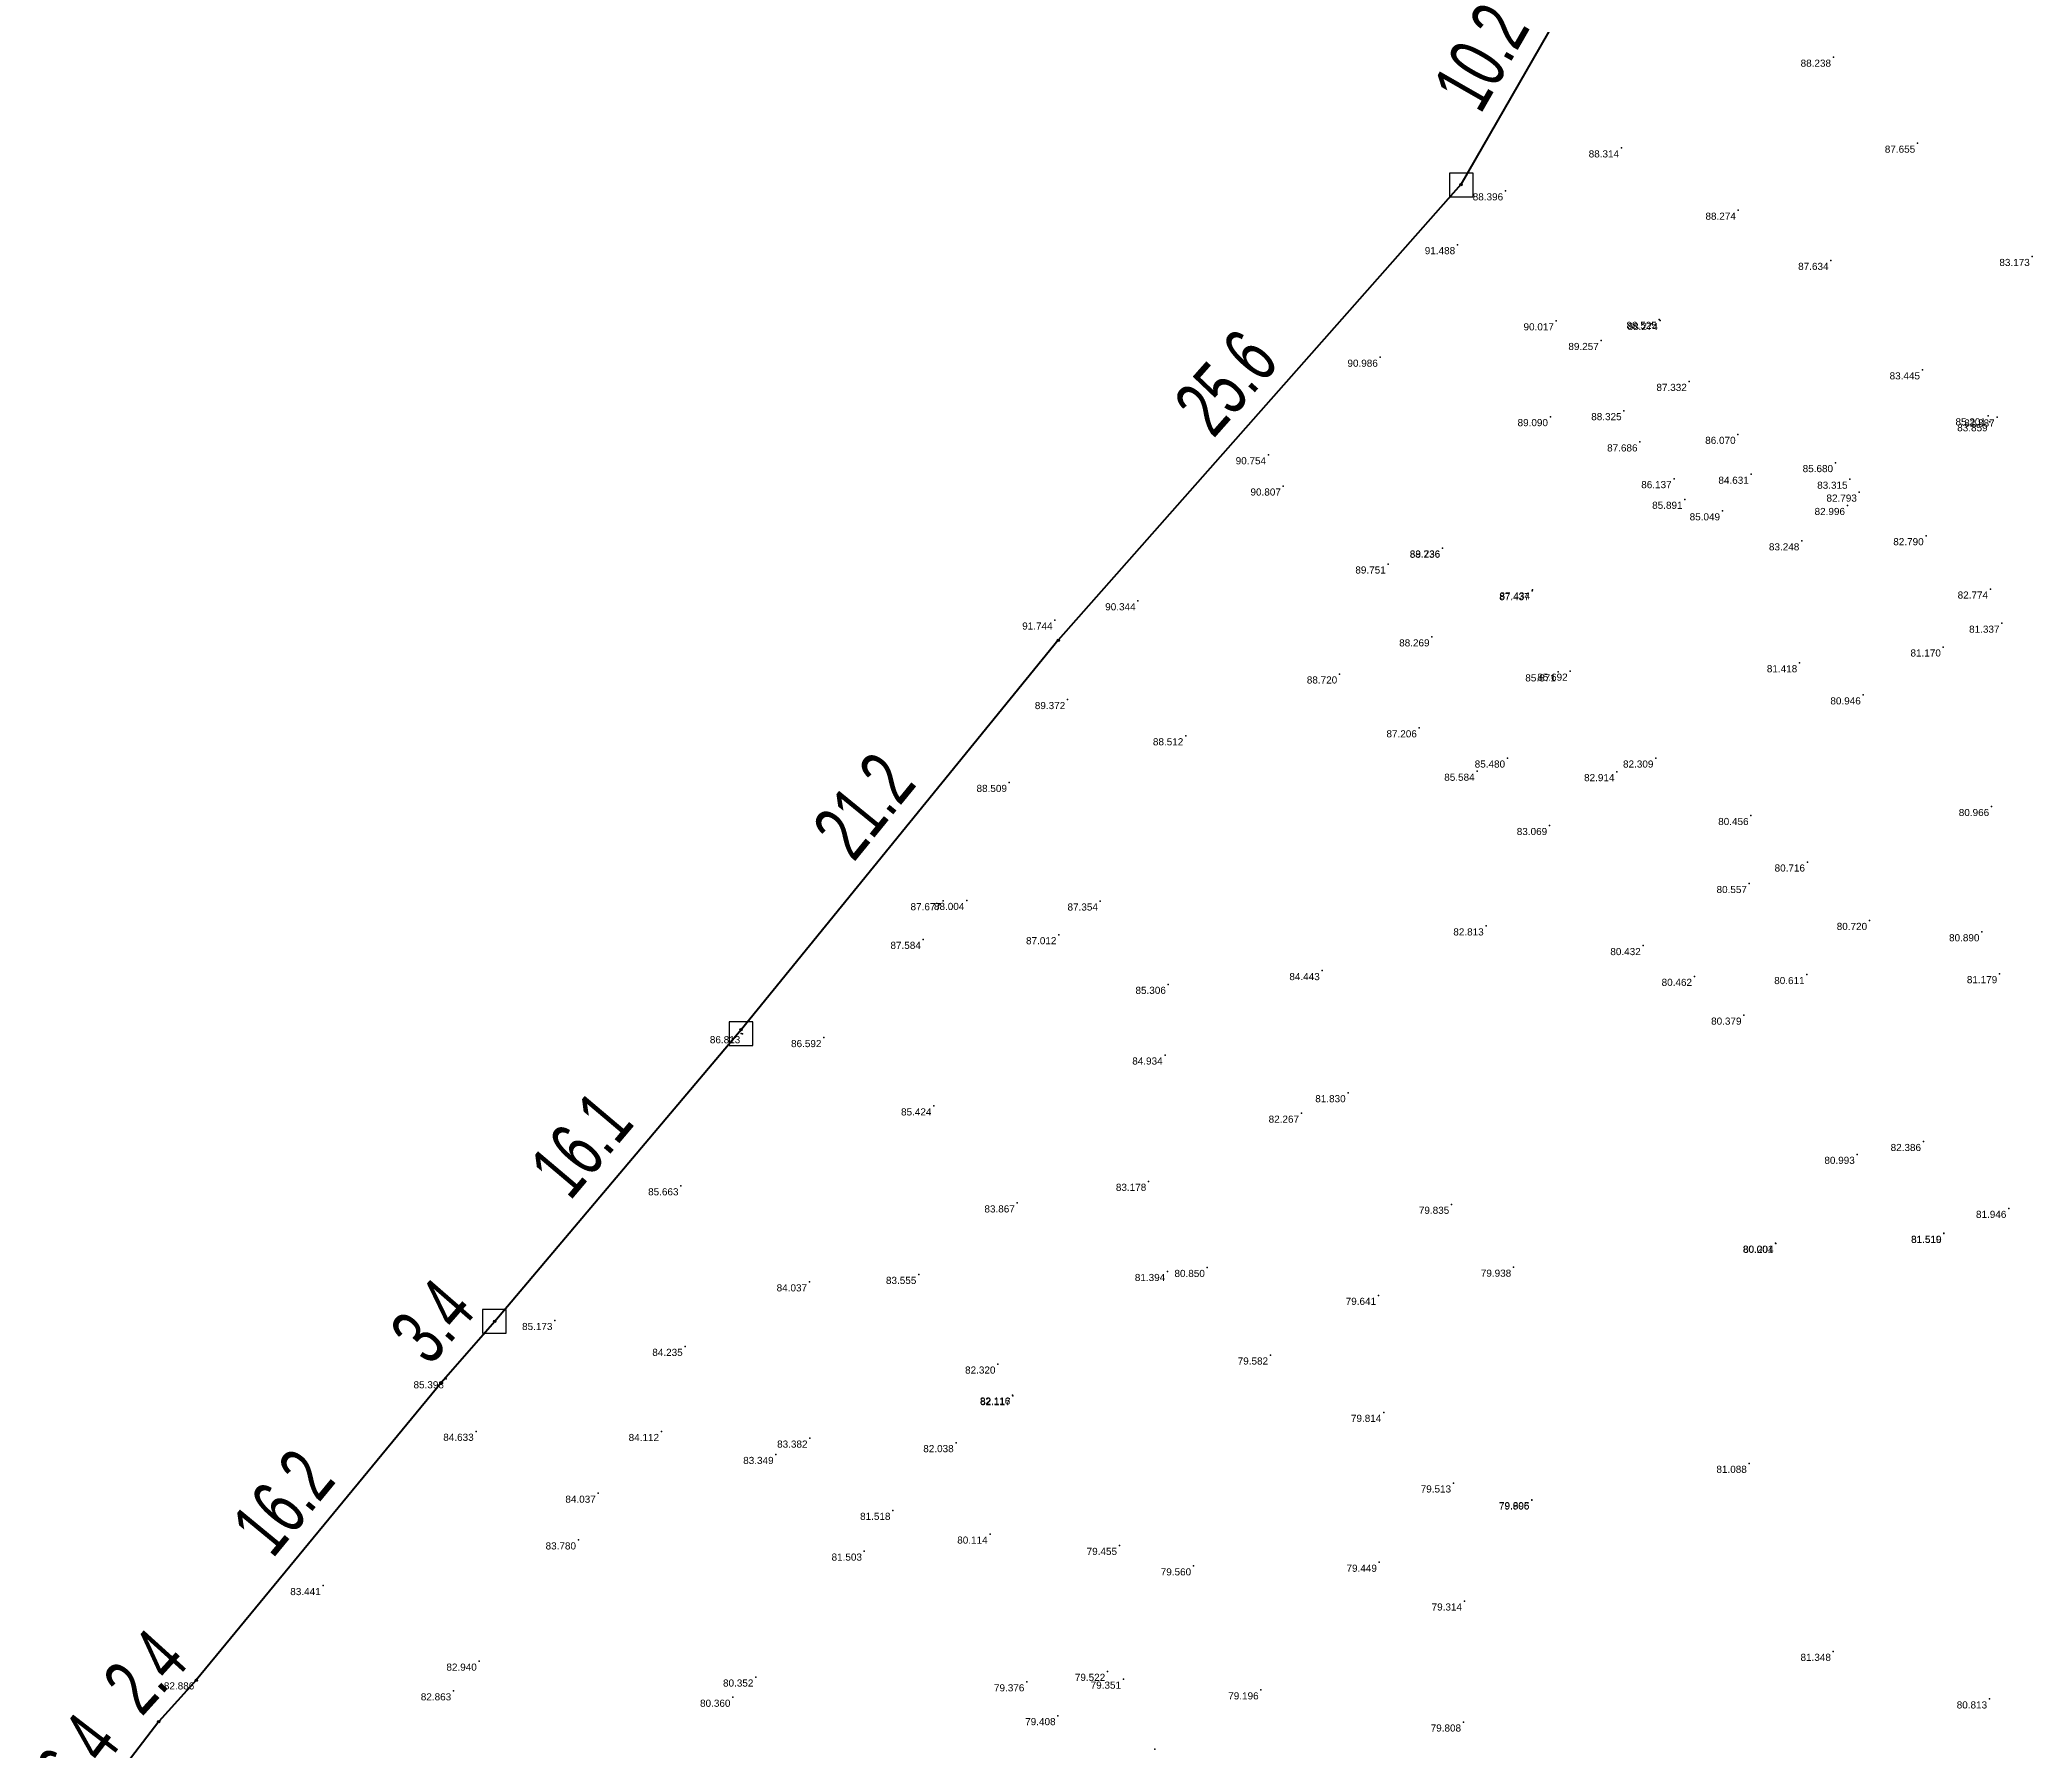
# Model space of a CAD drawing. Header units: millimetres. Extents: x 706139 to 707011, y 753722 to 954403.
# Drawn here: x 706296.9 to 706380.9, y 954185.6 to 954257.7 of the extents above; entities that cross this region are included whole.
import ezdxf
from ezdxf.enums import TextEntityAlignment as Align

# ---------------------------------------------------------------- set-up
doc = ezdxf.new("R2010")
doc.units = ezdxf.units.MM
doc.linetypes.add('SOLID_LINE', pattern=[0])
doc.layers.add('BD', color=1, linetype='Continuous', lineweight=40)
doc.layers.add('BD SYMBOL', color=7, linetype='Continuous', lineweight=30)
for name, color, linetype in [('dim', 7, 'Continuous'), ('Height', 7, 'Continuous'), ('SY SYMBOL', 7, 'Continuous')]:
    doc.layers.add(name, color=color, linetype=linetype)
doc.styles.add('DIM', font='ARIALN.TTF', dxfattribs={"width": 0.8, "height": 2.4})
doc.styles.get("Standard").update_dxf_attribs({"font": 'arial.ttf'})
doc.dimstyles.get("Standard").update_dxf_attribs({"dimtxt": 0.18, "dimasz": 0.18, "dimexe": 0.18, "dimexo": 0.0625, "dimgap": 0.09, "dimtad": 0, "dimtih": 1, "dimtoh": 1, "dimdec": 4, "dimzin": 0, "dimdsep": 46, "dimtxsty": 'Standard', "dimcen": 0.09, "dimadec": 0, "dimazin": 0, "dimtfac": 1, "dimtdec": 4, "dimtofl": 0, "dimtmove": 0, "dimatfit": 3, "dimfxl": 1, "dimtolj": 1, "dimtzin": 0, "dimarcsym": 0})

# ---------------------------------------------------------------- blocks, each defined once
blk = doc.blocks.new('BD')
at = {"linetype": 'ByBlock'}
for p, q in [((-0.037, -0.034), (0.037, 0.034)), ((-0.035, 0.035), (0.035, -0.035))]:
    blk.add_line(p, q, dxfattribs=at)
blk.add_circle((0, 0), 0.05)
blk.add_point((0, 0))
blk = doc.blocks.new('SYSTONE')
at = {"color": 6}
blk.add_polyline3d([(-0.256, -0.003, 0), (-0.256, -0.253, 0), (0.244, -0.253, 0), (0.244, 0.247, 0), (-0.256, 0.247, 0), (-0.256, -0.003, 0)], close=True, dxfattribs=at)
blk.add_point((0, 0), dxfattribs=at)
blk = doc.blocks.new('*D240')
at = {"layer": 'Defpoints', "color": 0, "transparency": 16777216}
for p in [(707549.277, 954156.656), (707550.727, 954155.542), (707546.809, 954150.443)]:
    blk.add_point(p, dxfattribs=at)
at = {"layer": 'dim', "color": 0, "transparency": 16777216, "insert": (707547.318, 954154.106), "char_height": 2.4, "attachment_point": 5, "rotation": 52.46183, "style": 'DIM'}
blk.add_mtext('\\A1;6.4', dxfattribs=at)
blk = doc.blocks.new('*D241')
at = {"layer": 'Defpoints', "color": 0, "transparency": 16777216}
for p in [(707550.938, 954158.529), (707552.308, 954157.288), (707550.727, 954155.542)]:
    blk.add_point(p, dxfattribs=at)
at = {"layer": 'dim', "color": 0, "transparency": 16777216, "insert": (707550.147, 954157.656), "char_height": 2.4, "attachment_point": 5, "rotation": 47.83921, "style": 'DIM'}
blk.add_mtext('\\A1;2.4', dxfattribs=at)
blk = doc.blocks.new('*D242')
at = {"layer": 'Defpoints', "color": 0, "transparency": 16777216}
for p in [(707561.138, 954171.051), (707562.632, 954169.82), (707552.308, 954157.288)]:
    blk.add_point(p, dxfattribs=at)
at = {"layer": 'dim', "color": 0, "transparency": 16777216, "insert": (707555.976, 954164.785), "char_height": 2.4, "attachment_point": 5, "rotation": 50.51793, "style": 'DIM'}
blk.add_mtext('\\A1;16.2', dxfattribs=at)
blk = doc.blocks.new('*D243')
at = {"layer": 'Defpoints', "color": 0, "transparency": 16777216}
for p in [(707563.395, 954173.722), (707564.893, 954172.418), (707562.632, 954169.82)]:
    blk.add_point(p, dxfattribs=at)
at = {"layer": 'dim', "color": 0, "transparency": 16777216, "insert": (707562.264, 954172.423), "char_height": 2.4, "attachment_point": 5, "rotation": 48.96744, "style": 'DIM'}
blk.add_mtext('\\A1;3.4', dxfattribs=at)
blk = doc.blocks.new('*D244')
at = {"layer": 'Defpoints', "color": 0, "transparency": 16777216}
for p in [(707573.739, 954186.016), (707575.279, 954184.715), (707564.893, 954172.418)]:
    blk.add_point(p, dxfattribs=at)
at = {"layer": 'dim', "color": 0, "transparency": 16777216, "insert": (707568.546, 954179.867), "char_height": 2.4, "attachment_point": 5, "rotation": 49.81569, "style": 'DIM'}
blk.add_mtext('\\A1;16.1', dxfattribs=at)
blk = doc.blocks.new('*D245')
at = {"layer": 'Defpoints', "color": 0, "transparency": 16777216}
for p in [(707587.14, 954202.374), (707588.657, 954201.139), (707575.279, 954184.715)]:
    blk.add_point(p, dxfattribs=at)
at = {"layer": 'dim', "color": 0, "transparency": 16777216, "insert": (707580.451, 954194.162), "char_height": 2.4, "attachment_point": 5, "rotation": 50.83582, "style": 'DIM'}
blk.add_mtext('\\A1;21.2', dxfattribs=at)
blk = doc.blocks.new('*D246')
at = {"layer": 'Defpoints', "color": 0, "transparency": 16777216}
for p in [(707604.215, 954221.604), (707605.635, 954220.349), (707588.657, 954201.139)]:
    blk.add_point(p, dxfattribs=at)
at = {"layer": 'dim', "color": 0, "transparency": 16777216, "insert": (707595.726, 954211.999), "char_height": 2.4, "attachment_point": 5, "rotation": 48.52941, "style": 'DIM'}
blk.add_mtext('\\A1;25.6', dxfattribs=at)
blk = doc.blocks.new('*D247')
at = {"layer": 'Defpoints', "color": 0, "transparency": 16777216}
for p in [(707609.024, 954230.139), (707610.697, 954229.18), (707605.635, 954220.349)]:
    blk.add_point(p, dxfattribs=at)
at = {"layer": 'dim', "color": 0, "transparency": 16777216, "insert": (707606.493, 954225.724), "char_height": 2.4, "attachment_point": 5, "rotation": 60.17832, "style": 'DIM'}
blk.add_mtext('\\A1;10.2', dxfattribs=at)
blk = doc.blocks.new('FGHFGH')
at = {"layer": 'BD'}
for p, q in [((707610.69674, 954229.1802), (707605.63474, 954220.3492)), ((707605.63474, 954220.3492), (707588.65674, 954201.1392)), ((707588.65674, 954201.1392), (707575.27874, 954184.7152)), ((707575.27874, 954184.7152), (707564.89274, 954172.4182)), ((707564.89274, 954172.4182), (707562.63174, 954169.8202)), ((707562.63174, 954169.8202), (707552.30774, 954157.2882)), ((707552.30774, 954157.2882), (707550.72674, 954155.5422)), ((707550.72674, 954155.5422), (707546.80874, 954150.4432))]:
    blk.add_line(p, q, dxfattribs=at)
at = {"layer": 'BD SYMBOL'}
for p in [(707605.63474, 954220.3492), (707588.65674, 954201.1392), (707575.27874, 954184.7152), (707564.89274, 954172.4182), (707562.63174, 954169.8202), (707552.30774, 954157.2882), (707550.72674, 954155.5422)]:
    blk.add_blockref('BD', p, dxfattribs=at)
at = {"layer": 'SY SYMBOL', "xscale": 2, "yscale": 2, "zscale": 2}
for p in [(707605.65774, 954220.3412), (707575.28674, 954184.5612), (707564.89574, 954172.4202)]:
    blk.add_blockref('SYSTONE', p, dxfattribs=at)
at = {"layer": 'dim'}
for p1, p2, distance, picture, middle in [((707605.63474, 954220.3492), (707610.69674, 954229.1802), 1.92839, '*D247', (707606.49271, 954225.7237)), ((707588.65674, 954201.1392), (707605.63474, 954220.3492), 1.89484, '*D246', (707595.72594, 954211.99904)), ((707575.27874, 954184.7152), (707588.65674, 954201.1392), 1.95559, '*D245', (707580.45149, 954194.16225)), ((707564.89274, 954172.4182), (707575.27874, 954184.7152), 2.01534, '*D244', (707568.54607, 954179.8671)), ((707562.63174, 954169.8202), (707564.89274, 954172.4182), 1.98562, '*D243', (707562.26441, 954172.42274)), ((707552.30774, 954157.2882), (707562.63174, 954169.8202), 1.93583, '*D242', (707555.97562, 954164.78508)), ((707550.72674, 954155.5422), (707552.30774, 954157.2882), 1.84822, '*D241', (707550.14722, 954157.65575)), ((707546.80874, 954150.4432), (707550.72674, 954155.5422), 1.82771, '*D240', (707547.31846, 954154.10631))]:
    dim = blk.add_aligned_dim(p1=p1, p2=p2, distance=distance, dimstyle='Standard', dxfattribs=at)
    dim.commit()
    dim.dimension.update_dxf_attribs({"geometry": picture, "text_midpoint": middle})

msp = doc.modelspace()

# ---------------------------------------------------------------- linework, layer by layer
at = {"color": 0, "linetype": 'SOLID_LINE'}
for p in [(706372.519, 954256.9364, 88.2376), (706372.519, 954256.9364, 88.2376), (706372.519, 954256.9364, 88.2376), (706363.5823, 954253.1113, 88.3143), (706363.5823, 954253.1113, 88.3143), (706363.5823, 954253.1113, 88.3143), (706376.0687, 954253.31, 87.6547), (706376.0687, 954253.31, 87.6547), (706376.0687, 954253.31, 87.6547), (706358.6936, 954251.2996, 88.3958), (706358.6936, 954251.2996, 88.3958), (706358.6936, 954251.2996, 88.3958), (706368.5067, 954250.4843, 88.2741), (706368.5067, 954250.4843, 88.2741), (706368.5067, 954250.4843, 88.2741), (706356.6709, 954249.0314, 91.4876), (706356.6709, 954249.0314, 91.4876), (706356.6709, 954249.0314, 91.4876), (706372.4148, 954248.3681, 87.6344), (706372.4148, 954248.3681, 87.6344), (706372.4148, 954248.3681, 87.6344), (706380.8997, 954248.5335, 83.1731), (706380.8997, 954248.5335, 83.1731), (706380.8997, 954248.5335, 83.1731), (706360.8344, 954245.8196, 90.0171), (706360.8344, 954245.8196, 90.0171), (706360.8344, 954245.8196, 90.0171), (706365.1757, 954245.8805, 88.5252), (706365.1757, 954245.8805, 88.5252), (706365.1757, 954245.8805, 88.5252), (706365.2193, 954245.8334, 88.2737), (706365.2193, 954245.8334, 88.2737), (706365.2193, 954245.8334, 88.2737), (706362.7262, 954244.9913, 89.257), (706362.7262, 954244.9913, 89.257), (706362.7262, 954244.9913, 89.257), (706353.41, 954244.285, 90.9862), (706353.41, 954244.285, 90.9862), (706353.41, 954244.285, 90.9862), (706376.2708, 954243.7523, 83.4448), (706376.2708, 954243.7523, 83.4448), (706376.2708, 954243.7523, 83.4448), (706366.4389, 954243.2656, 87.3325), (706366.4389, 954243.2656, 87.3325), (706366.4389, 954243.2656, 87.3325), (706363.6894, 954242.0321, 88.3245), (706363.6894, 954242.0321, 88.3245), (706363.6894, 954242.0321, 88.3245), (706360.5839, 954241.779, 89.0895), (706360.5839, 954241.779, 89.0895), (706360.5839, 954241.779, 89.0895), (706379.0485, 954241.8131, 85.2009), (706379.0485, 954241.8131, 85.2009), (706379.0485, 954241.8131, 85.2009), (706379.1215, 954241.5649, 83.8592), (706379.1215, 954241.5649, 83.8592), (706379.1215, 954241.5649, 83.8592), (706379.4185, 954241.7622, 82.8869), (706379.4185, 954241.7622, 82.8869), (706379.4185, 954241.7622, 82.8869), (706364.3601, 954240.7132, 87.6857), (706364.3601, 954240.7132, 87.6857), (706364.3601, 954240.7132, 87.6857), (706368.4957, 954241.0328, 86.0695), (706368.4957, 954241.0328, 86.0695), (706368.4957, 954241.0328, 86.0695), (706348.6979, 954240.1732, 90.7545), (706348.6979, 954240.1732, 90.7545), (706348.6979, 954240.1732, 90.7545), (706372.6042, 954239.8413, 85.6803), (706372.6042, 954239.8413, 85.6803), (706372.6042, 954239.8413, 85.6803), (706349.3222, 954238.8545, 90.8073), (706349.3222, 954238.8545, 90.8073), (706349.3222, 954238.8545, 90.8073), (706365.7983, 954239.1659, 86.1366), (706365.7983, 954239.1659, 86.1366), (706365.7983, 954239.1659, 86.1366), (706369.0516, 954239.3501, 84.6311), (706369.0516, 954239.3501, 84.6311), (706369.0516, 954239.3501, 84.6311), (706373.2167, 954239.1412, 83.3148), (706373.2167, 954239.1412, 83.3148), (706373.2167, 954239.1412, 83.3148), (706366.2585, 954238.2947, 85.891), (706366.2585, 954238.2947, 85.891), (706366.2585, 954238.2947, 85.891), (706367.8397, 954237.8083, 85.049), (706367.8397, 954237.8083, 85.049), (706367.8397, 954237.8083, 85.049), (706373.1073, 954238.0339, 82.9964), (706373.1073, 954238.0339, 82.9964), (706373.1073, 954238.0339, 82.9964), (706373.609, 954238.5979, 82.7934), (706373.609, 954238.5979, 82.7934), (706373.609, 954238.5979, 82.7934), (706356.0368, 954236.2301, 88.7362), (706356.0368, 954236.2301, 88.7362), (706356.0368, 954236.2301, 88.7362), (706356.0412, 954236.2428, 89.2363), (706356.0412, 954236.2428, 89.2363), (706356.0412, 954236.2428, 89.2363), (706371.1823, 954236.5421, 83.2476), (706371.1823, 954236.5421, 83.2476), (706371.1823, 954236.5421, 83.2476), (706376.4252, 954236.7602, 82.7895), (706376.4252, 954236.7602, 82.7895), (706376.4252, 954236.7602, 82.7895), (706353.7441, 954235.5668, 89.7509), (706353.7441, 954235.5668, 89.7509), (706353.7441, 954235.5668, 89.7509), (706359.8108, 954234.4416, 87.4368), (706359.8108, 954234.4416, 87.4368), (706359.8108, 954234.4416, 87.4368), (706359.8252, 954234.4766, 87.4339), (706359.8252, 954234.4766, 87.4339), (706359.8252, 954234.4766, 87.4339), (706379.1398, 954234.5096, 82.7736), (706379.1398, 954234.5096, 82.7736), (706379.1398, 954234.5096, 82.7736), (706343.1965, 954234.016, 90.3435), (706343.1965, 954234.016, 90.3435), (706343.1965, 954234.016, 90.3435), (706339.6967, 954233.204, 91.7441), (706339.6967, 954233.204, 91.7441), (706339.6967, 954233.204, 91.7441), (706379.6224, 954233.0712, 81.3374), (706379.6224, 954233.0712, 81.3374), (706379.6224, 954233.0712, 81.3374), (706355.5909, 954232.4928, 88.2688), (706355.5909, 954232.4928, 88.2688), (706355.5909, 954232.4928, 88.2688), (706377.1515, 954232.0675, 81.1703), (706377.1515, 954232.0675, 81.1703), (706377.1515, 954232.0675, 81.1703), (706361.414, 954231.0481, 85.6917), (706361.414, 954231.0481, 85.6917), (706361.414, 954231.0481, 85.6917), (706371.0943, 954231.4024, 81.4177), (706371.0943, 954231.4024, 81.4177), (706371.0943, 954231.4024, 81.4177), (706351.6975, 954230.9297, 88.7199), (706351.6975, 954230.9297, 88.7199), (706351.6975, 954230.9297, 88.7199), (706360.9094, 954231.0171, 85.6711), (706360.9094, 954231.0171, 85.6711), (706360.9094, 954231.0171, 85.6711), (706340.2284, 954229.8503, 89.3722), (706340.2284, 954229.8503, 89.3722), (706340.2284, 954229.8503, 89.3722), (706373.774, 954230.0474, 80.9461), (706373.774, 954230.0474, 80.9461), (706373.774, 954230.0474, 80.9461), (706355.0552, 954228.659, 87.2056), (706355.0552, 954228.659, 87.2056), (706355.0552, 954228.659, 87.2056), (706345.2082, 954228.3236, 88.5124), (706345.2082, 954228.3236, 88.5124), (706345.2082, 954228.3236, 88.5124), (706358.7759, 954227.3846, 85.4795), (706358.7759, 954227.3846, 85.4795), (706358.7759, 954227.3846, 85.4795), (706365.03, 954227.384, 82.309), (706365.03, 954227.384, 82.309), (706365.03, 954227.384, 82.309), (706337.7713, 954226.3564, 88.5088), (706337.7713, 954226.3564, 88.5088), (706337.7713, 954226.3564, 88.5088), (706357.4923, 954226.8275, 85.5835), (706357.4923, 954226.8275, 85.5835), (706357.4923, 954226.8275, 85.5835), (706363.3884, 954226.8108, 82.9139), (706363.3884, 954226.8108, 82.9139), (706363.3884, 954226.8108, 82.9139), (706379.1873, 954225.3404, 80.9663), (706379.1873, 954225.3404, 80.9663), (706379.1873, 954225.3404, 80.9663), (706360.5502, 954224.5399, 83.0689), (706360.5502, 954224.5399, 83.0689), (706360.5502, 954224.5399, 83.0689), (706369.0425, 954224.9621, 80.4556), (706369.0425, 954224.9621, 80.4556), (706369.0425, 954224.9621, 80.4556), (706371.4213, 954223.0007, 80.7156), (706371.4213, 954223.0007, 80.7156), (706371.4213, 954223.0007, 80.7156), (706368.9741, 954222.0938, 80.5573), (706368.9741, 954222.0938, 80.5573), (706368.9741, 954222.0938, 80.5573), (706334.9885, 954221.3688, 87.6767), (706334.9885, 954221.3688, 87.6767), (706334.9885, 954221.3688, 87.6767), (706335.9759, 954221.381, 88.0041), (706335.9759, 954221.381, 88.0041), (706335.9759, 954221.381, 88.0041), (706341.6072, 954221.3564, 87.3542), (706341.6072, 954221.3564, 87.3542), (706341.6072, 954221.3564, 87.3542), (706357.8744, 954220.3061, 82.8125), (706357.8744, 954220.3061, 82.8125), (706357.8744, 954220.3061, 82.8125), (706374.041, 954220.5382, 80.7199), (706374.041, 954220.5382, 80.7199), (706374.041, 954220.5382, 80.7199), (706334.1415, 954219.74, 87.5835), (706334.1415, 954219.74, 87.5835), (706334.1415, 954219.74, 87.5835), (706339.8576, 954219.9358, 87.0122), (706339.8576, 954219.9358, 87.0122), (706339.8576, 954219.9358, 87.0122), (706364.4953, 954219.4764, 80.4315), (706364.4953, 954219.4764, 80.4315), (706364.4953, 954219.4764, 80.4315), (706378.7775, 954220.06, 80.8902), (706378.7775, 954220.06, 80.8902), (706378.7775, 954220.06, 80.8902), (706344.4733, 954217.8428, 85.3064), (706344.4733, 954217.8428, 85.3064), (706344.4733, 954217.8428, 85.3064), (706350.961, 954218.422, 84.4429), (706350.961, 954218.422, 84.4429), (706350.961, 954218.422, 84.4429), (706366.6578, 954218.1797, 80.4624), (706366.6578, 954218.1797, 80.4624), (706366.6578, 954218.1797, 80.4624), (706371.4054, 954218.2553, 80.611), (706371.4054, 954218.2553, 80.611), (706371.4054, 954218.2553, 80.611), (706379.5284, 954218.2923, 81.1789), (706379.5284, 954218.2923, 81.1789), (706379.5284, 954218.2923, 81.1789), (706368.7452, 954216.5449, 80.3787), (706368.7452, 954216.5449, 80.3787), (706368.7452, 954216.5449, 80.3787), (706326.5264, 954215.7611, 86.8133), (706326.5264, 954215.7611, 86.8133), (706326.5264, 954215.7611, 86.8133), (706329.9497, 954215.5972, 86.5917), (706329.9497, 954215.5972, 86.5917), (706329.9497, 954215.5972, 86.5917), (706344.3368, 954214.8621, 84.9343), (706344.3368, 954214.8621, 84.9343), (706344.3368, 954214.8621, 84.9343), (706334.5883, 954212.7166, 85.4244), (706334.5883, 954212.7166, 85.4244), (706334.5883, 954212.7166, 85.4244), (706352.053, 954213.2736, 81.8301), (706352.053, 954213.2736, 81.8301), (706352.053, 954213.2736, 81.8301), (706350.0877, 954212.4101, 82.2673), (706350.0877, 954212.4101, 82.2673), (706350.0877, 954212.4101, 82.2673), (706376.3142, 954211.2164, 82.386), (706376.3142, 954211.2164, 82.386), (706376.3142, 954211.2164, 82.386), (706373.521, 954210.6744, 80.9929), (706373.521, 954210.6744, 80.9929), (706373.521, 954210.6744, 80.9929), (706323.9227, 954209.3482, 85.6627), (706323.9227, 954209.3482, 85.6627), (706323.9227, 954209.3482, 85.6627), (706343.6461, 954209.5369, 83.1779), (706343.6461, 954209.5369, 83.1779), (706343.6461, 954209.5369, 83.1779), (706338.1041, 954208.6262, 83.8665), (706338.1041, 954208.6262, 83.8665), (706338.1041, 954208.6262, 83.8665), (706356.4209, 954208.5685, 79.8347), (706356.4209, 954208.5685, 79.8347), (706356.4209, 954208.5685, 79.8347), (706379.9125, 954208.3965, 81.9459), (706379.9125, 954208.3965, 81.9459), (706379.9125, 954208.3965, 81.9459), (706370.082, 954206.9295, 80.0009), (706370.082, 954206.9295, 80.0009), (706370.082, 954206.9295, 80.0009), (706370.0966, 954206.9222, 80.2044), (706370.0966, 954206.9222, 80.2044), (706370.0966, 954206.9222, 80.2044), (706377.1735, 954207.3465, 81.5187), (706377.1735, 954207.3465, 81.5187), (706377.1735, 954207.3465, 81.5187), (706377.1808, 954207.3358, 81.5099), (706377.1808, 954207.3358, 81.5099), (706377.1808, 954207.3358, 81.5099), (706346.1161, 954205.9056, 80.8496), (706346.1161, 954205.9056, 80.8496), (706346.1161, 954205.9056, 80.8496), (706359.0345, 954205.9168, 79.9377), (706359.0345, 954205.9168, 79.9377), (706359.0345, 954205.9168, 79.9377), (706329.3429, 954205.2973, 84.0366), (706329.3429, 954205.2973, 84.0366), (706329.3429, 954205.2973, 84.0366), (706333.9517, 954205.6132, 83.5553), (706333.9517, 954205.6132, 83.5553), (706333.9517, 954205.6132, 83.5553), (706344.4454, 954205.7352, 81.3937), (706344.4454, 954205.7352, 81.3937), (706344.4454, 954205.7352, 81.3937), (706353.3364, 954204.7291, 79.641), (706353.3364, 954204.7291, 79.641), (706353.3364, 954204.7291, 79.641), (706318.608, 954203.6687, 85.1729), (706318.608, 954203.6687, 85.1729), (706318.608, 954203.6687, 85.1729), (706324.0999, 954202.5772, 84.235), (706324.0999, 954202.5772, 84.235), (706324.0999, 954202.5772, 84.235), (706337.2878, 954201.8318, 82.3195), (706337.2878, 954201.8318, 82.3195), (706337.2878, 954201.8318, 82.3195), (706348.7825, 954202.213, 79.5815), (706348.7825, 954202.213, 79.5815), (706348.7825, 954202.213, 79.5815), (706314.0315, 954201.2109, 85.3977), (706314.0315, 954201.2109, 85.3977), (706314.0315, 954201.2109, 85.3977), (706337.9118, 954200.5281, 82.1162), (706337.9118, 954200.5281, 82.1162), (706337.9118, 954200.5281, 82.1162), (706337.9263, 954200.5008, 82.1172), (706337.9263, 954200.5008, 82.1172), (706337.9263, 954200.5008, 82.1172), (706353.5572, 954199.7959, 79.8139), (706353.5572, 954199.7959, 79.8139), (706353.5572, 954199.7959, 79.8139), (706315.286, 954198.9968, 84.6335), (706315.286, 954198.9968, 84.6335), (706315.286, 954198.9968, 84.6335), (706323.1025, 954198.9888, 84.1122), (706323.1025, 954198.9888, 84.1122), (706323.1025, 954198.9888, 84.1122), (706329.3626, 954198.7096, 83.3824), (706329.3626, 954198.7096, 83.3824), (706329.3626, 954198.7096, 83.3824), (706335.5249, 954198.5182, 82.0385), (706335.5249, 954198.5182, 82.0385), (706335.5249, 954198.5182, 82.0385), (706327.9326, 954198.0203, 83.3492), (706327.9326, 954198.0203, 83.3492), (706327.9326, 954198.0203, 83.3492), (706368.9684, 954197.6458, 81.0882), (706368.9684, 954197.6458, 81.0882), (706368.9684, 954197.6458, 81.0882), (706356.4989, 954196.8185, 79.5132), (706356.4989, 954196.8185, 79.5132), (706356.4989, 954196.8185, 79.5132), (706320.4341, 954196.3869, 84.0374), (706320.4341, 954196.3869, 84.0374), (706320.4341, 954196.3869, 84.0374), (706359.7978, 954196.0974, 79.9059), (706359.7978, 954196.0974, 79.9059), (706359.7978, 954196.0974, 79.9059), (706359.8021, 954196.1137, 79.8952), (706359.8021, 954196.1137, 79.8952), (706359.8021, 954196.1137, 79.8952), (706332.8605, 954195.6627, 81.5179), (706332.8605, 954195.6627, 81.5179), (706332.8605, 954195.6627, 81.5179), (706319.6003, 954194.416, 83.7796), (706319.6003, 954194.416, 83.7796), (706319.6003, 954194.416, 83.7796), (706336.9571, 954194.663, 80.114), (706336.9571, 954194.663, 80.114), (706336.9571, 954194.663, 80.114), (706342.4135, 954194.186, 79.4546), (706342.4135, 954194.186, 79.4546), (706342.4135, 954194.186, 79.4546), (706331.6581, 954193.9455, 81.5029), (706331.6581, 954193.9455, 81.5029), (706331.6581, 954193.9455, 81.5029), (706345.5381, 954193.3219, 79.5595), (706345.5381, 954193.3219, 79.5595), (706345.5381, 954193.3219, 79.5595), (706353.3704, 954193.4745, 79.4489), (706353.3704, 954193.4745, 79.4489), (706353.3704, 954193.4745, 79.4489), (706308.8347, 954192.4912, 83.4413), (706308.8347, 954192.4912, 83.4413), (706308.8347, 954192.4912, 83.4413), (706356.9595, 954191.8418, 79.3141), (706356.9595, 954191.8418, 79.3141), (706356.9595, 954191.8418, 79.3141), (706315.4181, 954189.3056, 82.9404), (706315.4181, 954189.3056, 82.9404), (706315.4181, 954189.3056, 82.9404), (706372.515, 954189.719, 81.348), (706303.505, 954188.5143, 82.8865), (706303.505, 954188.5143, 82.8865), (706303.505, 954188.5143, 82.8865), (706327.0811, 954188.635, 80.3522), (706327.0811, 954188.635, 80.3522), (706327.0811, 954188.635, 80.3522), (706338.5062, 954188.434, 79.3759), (706338.5062, 954188.434, 79.3759), (706338.5062, 954188.434, 79.3759), (706341.9161, 954188.8748, 79.5218), (706341.9161, 954188.8748, 79.5218), (706341.9161, 954188.8748, 79.5218), (706342.5821, 954188.5466, 79.351), (706342.5821, 954188.5466, 79.351), (706342.5821, 954188.5466, 79.351), (706314.3385, 954188.0523, 82.8632), (706314.3385, 954188.0523, 82.8632), (706314.3385, 954188.0523, 82.8632), (706326.113, 954187.7835, 80.3602), (706326.113, 954187.7835, 80.3602), (706326.113, 954187.7835, 80.3602), (706348.3838, 954188.0936, 79.1962), (706348.3838, 954188.0936, 79.1962), (706348.3838, 954188.0936, 79.1962), (706379.1005, 954187.7116, 80.8131), (706379.1005, 954187.7116, 80.8131), (706379.1005, 954187.7116, 80.8131), (706339.8222, 954187.0074, 79.4081), (706339.8222, 954187.0074, 79.4081), (706339.8222, 954187.0074, 79.4081), (706356.9197, 954186.7385, 79.8079), (706356.9197, 954186.7385, 79.8079), (706356.9197, 954186.7385, 79.8079), (706343.9007, 954185.6023, 79.1384), (706343.9007, 954185.6023, 79.1384), (706343.9007, 954185.6023, 79.1384)]:
    msp.add_point(p, dxfattribs=at)

# ---------------------------------------------------------------- block references
msp.add_blockref('FGHFGH', (-1248.8207, 31.2158))

# ---------------------------------------------------------------- texts
at = {"layer": 'Height', "color": 4, "linetype": 'SOLID_LINE'}
for s, p in [('88.238', (706372.419, 954256.8364, 88.2376)), ('88.238', (706372.419, 954256.8364, 88.2376)), ('88.238', (706372.419, 954256.8364, 88.2376)), ('88.314', (706363.4823, 954253.0113, 88.3143)), ('88.314', (706363.4823, 954253.0113, 88.3143)), ('88.314', (706363.4823, 954253.0113, 88.3143)), ('87.655', (706375.9687, 954253.21, 87.6547)), ('87.655', (706375.9687, 954253.21, 87.6547)), ('87.655', (706375.9687, 954253.21, 87.6547)), ('88.396', (706358.5936, 954251.1996, 88.3958)), ('88.396', (706358.5936, 954251.1996, 88.3958)), ('88.396', (706358.5936, 954251.1996, 88.3958)), ('88.274', (706368.4067, 954250.3843, 88.2741)), ('88.274', (706368.4067, 954250.3843, 88.2741)), ('88.274', (706368.4067, 954250.3843, 88.2741)), ('91.488', (706356.5709, 954248.9314, 91.4876)), ('91.488', (706356.5709, 954248.9314, 91.4876)), ('91.488', (706356.5709, 954248.9314, 91.4876)), ('87.634', (706372.3148, 954248.2681, 87.6344)), ('87.634', (706372.3148, 954248.2681, 87.6344)), ('87.634', (706372.3148, 954248.2681, 87.6344)), ('83.173', (706380.7997, 954248.4335, 83.1731)), ('83.173', (706380.7997, 954248.4335, 83.1731)), ('83.173', (706380.7997, 954248.4335, 83.1731)), ('90.017', (706360.7344, 954245.7196, 90.0171)), ('90.017', (706360.7344, 954245.7196, 90.0171)), ('90.017', (706360.7344, 954245.7196, 90.0171)), ('88.525', (706365.0757, 954245.7805, 88.5252)), ('88.525', (706365.0757, 954245.7805, 88.5252)), ('88.525', (706365.0757, 954245.7805, 88.5252)), ('88.274', (706365.1193, 954245.7334, 88.2737)), ('88.274', (706365.1193, 954245.7334, 88.2737)), ('88.274', (706365.1193, 954245.7334, 88.2737)), ('89.257', (706362.6262, 954244.8913, 89.257)), ('89.257', (706362.6262, 954244.8913, 89.257)), ('89.257', (706362.6262, 954244.8913, 89.257)), ('90.986', (706353.31, 954244.185, 90.9862)), ('90.986', (706353.31, 954244.185, 90.9862)), ('90.986', (706353.31, 954244.185, 90.9862)), ('83.445', (706376.1708, 954243.6523, 83.4448)), ('83.445', (706376.1708, 954243.6523, 83.4448)), ('83.445', (706376.1708, 954243.6523, 83.4448)), ('87.332', (706366.3389, 954243.1656, 87.3325)), ('87.332', (706366.3389, 954243.1656, 87.3325)), ('87.332', (706366.3389, 954243.1656, 87.3325)), ('89.090', (706360.4839, 954241.679, 89.0895)), ('89.090', (706360.4839, 954241.679, 89.0895)), ('89.090', (706360.4839, 954241.679, 89.0895)), ('88.325', (706363.5894, 954241.9321, 88.3245)), ('88.325', (706363.5894, 954241.9321, 88.3245)), ('88.325', (706363.5894, 954241.9321, 88.3245)), ('85.201', (706378.9485, 954241.7131, 85.2009)), ('85.201', (706378.9485, 954241.7131, 85.2009)), ('85.201', (706378.9485, 954241.7131, 85.2009)), ('83.859', (706379.0215, 954241.4649, 83.8592)), ('83.859', (706379.0215, 954241.4649, 83.8592)), ('83.859', (706379.0215, 954241.4649, 83.8592)), ('82.887', (706379.3185, 954241.6622, 82.8869)), ('82.887', (706379.3185, 954241.6622, 82.8869)), ('82.887', (706379.3185, 954241.6622, 82.8869)), ('87.686', (706364.2601, 954240.6132, 87.6857)), ('87.686', (706364.2601, 954240.6132, 87.6857)), ('87.686', (706364.2601, 954240.6132, 87.6857)), ('86.070', (706368.3957, 954240.9328, 86.0695)), ('86.070', (706368.3957, 954240.9328, 86.0695)), ('86.070', (706368.3957, 954240.9328, 86.0695)), ('90.754', (706348.5979, 954240.0732, 90.7545)), ('90.754', (706348.5979, 954240.0732, 90.7545)), ('90.754', (706348.5979, 954240.0732, 90.7545)), ('85.680', (706372.5042, 954239.7413, 85.6803)), ('85.680', (706372.5042, 954239.7413, 85.6803)), ('85.680', (706372.5042, 954239.7413, 85.6803)), ('90.807', (706349.2222, 954238.7545, 90.8073)), ('90.807', (706349.2222, 954238.7545, 90.8073)), ('90.807', (706349.2222, 954238.7545, 90.8073)), ('86.137', (706365.6983, 954239.0659, 86.1366)), ('86.137', (706365.6983, 954239.0659, 86.1366)), ('86.137', (706365.6983, 954239.0659, 86.1366)), ('84.631', (706368.9516, 954239.2501, 84.6311)), ('84.631', (706368.9516, 954239.2501, 84.6311)), ('84.631', (706368.9516, 954239.2501, 84.6311)), ('83.315', (706373.1167, 954239.0412, 83.3148)), ('83.315', (706373.1167, 954239.0412, 83.3148)), ('83.315', (706373.1167, 954239.0412, 83.3148)), ('85.891', (706366.1585, 954238.1947, 85.891)), ('85.891', (706366.1585, 954238.1947, 85.891)), ('85.891', (706366.1585, 954238.1947, 85.891)), ('82.996', (706373.0073, 954237.9339, 82.9964)), ('82.996', (706373.0073, 954237.9339, 82.9964)), ('82.996', (706373.0073, 954237.9339, 82.9964)), ('82.793', (706373.509, 954238.4979, 82.7934)), ('82.793', (706373.509, 954238.4979, 82.7934)), ('82.793', (706373.509, 954238.4979, 82.7934)), ('85.049', (706367.7397, 954237.7083, 85.049)), ('85.049', (706367.7397, 954237.7083, 85.049)), ('85.049', (706367.7397, 954237.7083, 85.049)), ('88.736', (706355.9368, 954236.1301, 88.7362)), ('88.736', (706355.9368, 954236.1301, 88.7362)), ('88.736', (706355.9368, 954236.1301, 88.7362)), ('89.236', (706355.9412, 954236.1428, 89.2363)), ('89.236', (706355.9412, 954236.1428, 89.2363)), ('89.236', (706355.9412, 954236.1428, 89.2363)), ('83.248', (706371.0823, 954236.4421, 83.2476)), ('83.248', (706371.0823, 954236.4421, 83.2476)), ('83.248', (706371.0823, 954236.4421, 83.2476)), ('82.790', (706376.3252, 954236.6602, 82.7895)), ('82.790', (706376.3252, 954236.6602, 82.7895)), ('82.790', (706376.3252, 954236.6602, 82.7895)), ('89.751', (706353.6441, 954235.4668, 89.7509)), ('89.751', (706353.6441, 954235.4668, 89.7509)), ('89.751', (706353.6441, 954235.4668, 89.7509)), ('82.774', (706379.0398, 954234.4096, 82.7736)), ('82.774', (706379.0398, 954234.4096, 82.7736)), ('82.774', (706379.0398, 954234.4096, 82.7736)), ('90.344', (706343.0965, 954233.916, 90.3435)), ('90.344', (706343.0965, 954233.916, 90.3435)), ('90.344', (706343.0965, 954233.916, 90.3435)), ('87.437', (706359.7108, 954234.3416, 87.4368)), ('87.437', (706359.7108, 954234.3416, 87.4368)), ('87.437', (706359.7108, 954234.3416, 87.4368)), ('87.434', (706359.7252, 954234.3766, 87.4339)), ('87.434', (706359.7252, 954234.3766, 87.4339)), ('87.434', (706359.7252, 954234.3766, 87.4339)), ('91.744', (706339.5967, 954233.104, 91.7441)), ('91.744', (706339.5967, 954233.104, 91.7441)), ('91.744', (706339.5967, 954233.104, 91.7441)), ('81.337', (706379.5224, 954232.9712, 81.3374)), ('81.337', (706379.5224, 954232.9712, 81.3374)), ('81.337', (706379.5224, 954232.9712, 81.3374)), ('88.269', (706355.4909, 954232.3928, 88.2688)), ('88.269', (706355.4909, 954232.3928, 88.2688)), ('88.269', (706355.4909, 954232.3928, 88.2688)), ('81.170', (706377.0515, 954231.9675, 81.1703)), ('81.170', (706377.0515, 954231.9675, 81.1703)), ('81.170', (706377.0515, 954231.9675, 81.1703)), ('81.418', (706370.9943, 954231.3024, 81.4177)), ('81.418', (706370.9943, 954231.3024, 81.4177)), ('81.418', (706370.9943, 954231.3024, 81.4177)), ('88.720', (706351.5975, 954230.8297, 88.7199)), ('88.720', (706351.5975, 954230.8297, 88.7199)), ('88.720', (706351.5975, 954230.8297, 88.7199)), ('85.671', (706360.8094, 954230.9171, 85.6711)), ('85.671', (706360.8094, 954230.9171, 85.6711)), ('85.671', (706360.8094, 954230.9171, 85.6711)), ('85.692', (706361.314, 954230.9481, 85.6917)), ('85.692', (706361.314, 954230.9481, 85.6917)), ('85.692', (706361.314, 954230.9481, 85.6917)), ('89.372', (706340.1284, 954229.7503, 89.3722)), ('89.372', (706340.1284, 954229.7503, 89.3722)), ('89.372', (706340.1284, 954229.7503, 89.3722)), ('80.946', (706373.674, 954229.9474, 80.9461)), ('80.946', (706373.674, 954229.9474, 80.9461)), ('80.946', (706373.674, 954229.9474, 80.9461)), ('87.206', (706354.9552, 954228.559, 87.2056)), ('87.206', (706354.9552, 954228.559, 87.2056)), ('87.206', (706354.9552, 954228.559, 87.2056)), ('88.512', (706345.1082, 954228.2236, 88.5124)), ('88.512', (706345.1082, 954228.2236, 88.5124)), ('88.512', (706345.1082, 954228.2236, 88.5124)), ('85.480', (706358.6759, 954227.2846, 85.4795)), ('85.480', (706358.6759, 954227.2846, 85.4795)), ('85.480', (706358.6759, 954227.2846, 85.4795)), ('82.309', (706364.93, 954227.284, 82.309)), ('82.309', (706364.93, 954227.284, 82.309)), ('82.309', (706364.93, 954227.284, 82.309)), ('88.509', (706337.6713, 954226.2564, 88.5088)), ('88.509', (706337.6713, 954226.2564, 88.5088)), ('88.509', (706337.6713, 954226.2564, 88.5088)), ('85.584', (706357.3923, 954226.7275, 85.5835)), ('85.584', (706357.3923, 954226.7275, 85.5835)), ('85.584', (706357.3923, 954226.7275, 85.5835)), ('82.914', (706363.2884, 954226.7108, 82.9139)), ('82.914', (706363.2884, 954226.7108, 82.9139)), ('82.914', (706363.2884, 954226.7108, 82.9139)), ('80.966', (706379.0873, 954225.2404, 80.9663)), ('80.966', (706379.0873, 954225.2404, 80.9663)), ('80.966', (706379.0873, 954225.2404, 80.9663)), ('83.069', (706360.4502, 954224.4399, 83.0689)), ('83.069', (706360.4502, 954224.4399, 83.0689)), ('83.069', (706360.4502, 954224.4399, 83.0689)), ('80.456', (706368.9425, 954224.8621, 80.4556)), ('80.456', (706368.9425, 954224.8621, 80.4556)), ('80.456', (706368.9425, 954224.8621, 80.4556)), ('80.716', (706371.3213, 954222.9007, 80.7156)), ('80.716', (706371.3213, 954222.9007, 80.7156)), ('80.716', (706371.3213, 954222.9007, 80.7156)), ('80.557', (706368.8741, 954221.9938, 80.5573)), ('80.557', (706368.8741, 954221.9938, 80.5573)), ('80.557', (706368.8741, 954221.9938, 80.5573)), ('87.677', (706334.8885, 954221.2688, 87.6767)), ('87.677', (706334.8885, 954221.2688, 87.6767)), ('87.677', (706334.8885, 954221.2688, 87.6767)), ('88.004', (706335.8759, 954221.281, 88.0041)), ('88.004', (706335.8759, 954221.281, 88.0041)), ('88.004', (706335.8759, 954221.281, 88.0041)), ('87.354', (706341.5072, 954221.2564, 87.3542)), ('87.354', (706341.5072, 954221.2564, 87.3542)), ('87.354', (706341.5072, 954221.2564, 87.3542)), ('82.813', (706357.7744, 954220.2061, 82.8125)), ('82.813', (706357.7744, 954220.2061, 82.8125)), ('82.813', (706357.7744, 954220.2061, 82.8125)), ('80.720', (706373.941, 954220.4382, 80.7199)), ('80.720', (706373.941, 954220.4382, 80.7199)), ('80.720', (706373.941, 954220.4382, 80.7199)), ('87.584', (706334.0415, 954219.64, 87.5835)), ('87.584', (706334.0415, 954219.64, 87.5835)), ('87.584', (706334.0415, 954219.64, 87.5835)), ('87.012', (706339.7576, 954219.8358, 87.0122)), ('87.012', (706339.7576, 954219.8358, 87.0122)), ('87.012', (706339.7576, 954219.8358, 87.0122)), ('80.432', (706364.3953, 954219.3764, 80.4315)), ('80.432', (706364.3953, 954219.3764, 80.4315)), ('80.432', (706364.3953, 954219.3764, 80.4315)), ('80.890', (706378.6775, 954219.96, 80.8902)), ('80.890', (706378.6775, 954219.96, 80.8902)), ('80.890', (706378.6775, 954219.96, 80.8902)), ('85.306', (706344.3733, 954217.7428, 85.3064)), ('85.306', (706344.3733, 954217.7428, 85.3064)), ('85.306', (706344.3733, 954217.7428, 85.3064)), ('84.443', (706350.861, 954218.322, 84.4429)), ('84.443', (706350.861, 954218.322, 84.4429)), ('84.443', (706350.861, 954218.322, 84.4429)), ('80.462', (706366.5578, 954218.0797, 80.4624)), ('80.462', (706366.5578, 954218.0797, 80.4624)), ('80.462', (706366.5578, 954218.0797, 80.4624)), ('80.611', (706371.3054, 954218.1553, 80.611)), ('80.611', (706371.3054, 954218.1553, 80.611)), ('80.611', (706371.3054, 954218.1553, 80.611)), ('81.179', (706379.4284, 954218.1923, 81.1789)), ('81.179', (706379.4284, 954218.1923, 81.1789)), ('81.179', (706379.4284, 954218.1923, 81.1789)), ('80.379', (706368.6452, 954216.4449, 80.3787)), ('80.379', (706368.6452, 954216.4449, 80.3787)), ('80.379', (706368.6452, 954216.4449, 80.3787)), ('86.813', (706326.4264, 954215.6611, 86.8133)), ('86.813', (706326.4264, 954215.6611, 86.8133)), ('86.813', (706326.4264, 954215.6611, 86.8133)), ('86.592', (706329.8497, 954215.4972, 86.5917)), ('86.592', (706329.8497, 954215.4972, 86.5917)), ('86.592', (706329.8497, 954215.4972, 86.5917)), ('84.934', (706344.2368, 954214.7621, 84.9343)), ('84.934', (706344.2368, 954214.7621, 84.9343)), ('84.934', (706344.2368, 954214.7621, 84.9343)), ('85.424', (706334.4883, 954212.6166, 85.4244)), ('85.424', (706334.4883, 954212.6166, 85.4244)), ('85.424', (706334.4883, 954212.6166, 85.4244)), ('81.830', (706351.953, 954213.1736, 81.8301)), ('81.830', (706351.953, 954213.1736, 81.8301)), ('81.830', (706351.953, 954213.1736, 81.8301)), ('82.267', (706349.9877, 954212.3101, 82.2673)), ('82.267', (706349.9877, 954212.3101, 82.2673)), ('82.267', (706349.9877, 954212.3101, 82.2673)), ('82.386', (706376.2142, 954211.1164, 82.386)), ('82.386', (706376.2142, 954211.1164, 82.386)), ('82.386', (706376.2142, 954211.1164, 82.386)), ('80.993', (706373.421, 954210.5744, 80.9929)), ('80.993', (706373.421, 954210.5744, 80.9929)), ('80.993', (706373.421, 954210.5744, 80.9929)), ('85.663', (706323.8227, 954209.2482, 85.6627)), ('85.663', (706323.8227, 954209.2482, 85.6627)), ('85.663', (706323.8227, 954209.2482, 85.6627)), ('83.178', (706343.5461, 954209.4369, 83.1779)), ('83.178', (706343.5461, 954209.4369, 83.1779)), ('83.178', (706343.5461, 954209.4369, 83.1779)), ('83.867', (706338.0041, 954208.5262, 83.8665)), ('83.867', (706338.0041, 954208.5262, 83.8665)), ('83.867', (706338.0041, 954208.5262, 83.8665)), ('79.835', (706356.3209, 954208.4685, 79.8347)), ('79.835', (706356.3209, 954208.4685, 79.8347)), ('79.835', (706356.3209, 954208.4685, 79.8347)), ('81.946', (706379.8125, 954208.2965, 81.9459)), ('81.946', (706379.8125, 954208.2965, 81.9459)), ('81.946', (706379.8125, 954208.2965, 81.9459)), ('80.001', (706369.982, 954206.8295, 80.0009)), ('80.001', (706369.982, 954206.8295, 80.0009)), ('80.001', (706369.982, 954206.8295, 80.0009)), ('80.204', (706369.9966, 954206.8222, 80.2044)), ('80.204', (706369.9966, 954206.8222, 80.2044)), ('80.204', (706369.9966, 954206.8222, 80.2044)), ('81.519', (706377.0735, 954207.2465, 81.5187)), ('81.519', (706377.0735, 954207.2465, 81.5187)), ('81.519', (706377.0735, 954207.2465, 81.5187)), ('81.510', (706377.0808, 954207.2358, 81.5099)), ('81.510', (706377.0808, 954207.2358, 81.5099)), ('81.510', (706377.0808, 954207.2358, 81.5099)), ('84.037', (706329.2429, 954205.1973, 84.0366)), ('84.037', (706329.2429, 954205.1973, 84.0366)), ('84.037', (706329.2429, 954205.1973, 84.0366)), ('83.555', (706333.8517, 954205.5132, 83.5553)), ('83.555', (706333.8517, 954205.5132, 83.5553)), ('83.555', (706333.8517, 954205.5132, 83.5553)), ('81.394', (706344.3454, 954205.6352, 81.3937)), ('81.394', (706344.3454, 954205.6352, 81.3937)), ('81.394', (706344.3454, 954205.6352, 81.3937)), ('80.850', (706346.0161, 954205.8056, 80.8496)), ('80.850', (706346.0161, 954205.8056, 80.8496)), ('80.850', (706346.0161, 954205.8056, 80.8496)), ('79.938', (706358.9345, 954205.8168, 79.9377)), ('79.938', (706358.9345, 954205.8168, 79.9377)), ('79.938', (706358.9345, 954205.8168, 79.9377)), ('79.641', (706353.2364, 954204.6291, 79.641)), ('79.641', (706353.2364, 954204.6291, 79.641)), ('79.641', (706353.2364, 954204.6291, 79.641)), ('85.173', (706318.508, 954203.5687, 85.1729)), ('85.173', (706318.508, 954203.5687, 85.1729)), ('85.173', (706318.508, 954203.5687, 85.1729)), ('84.235', (706323.9999, 954202.4772, 84.235)), ('84.235', (706323.9999, 954202.4772, 84.235)), ('84.235', (706323.9999, 954202.4772, 84.235)), ('82.320', (706337.1878, 954201.7318, 82.3195)), ('82.320', (706337.1878, 954201.7318, 82.3195)), ('82.320', (706337.1878, 954201.7318, 82.3195)), ('79.582', (706348.6825, 954202.113, 79.5815)), ('79.582', (706348.6825, 954202.113, 79.5815)), ('79.582', (706348.6825, 954202.113, 79.5815)), ('85.398', (706313.9315, 954201.1109, 85.3977)), ('85.398', (706313.9315, 954201.1109, 85.3977)), ('85.398', (706313.9315, 954201.1109, 85.3977)), ('82.116', (706337.8118, 954200.4281, 82.1162)), ('82.116', (706337.8118, 954200.4281, 82.1162)), ('82.116', (706337.8118, 954200.4281, 82.1162)), ('82.117', (706337.8263, 954200.4008, 82.1172)), ('82.117', (706337.8263, 954200.4008, 82.1172)), ('82.117', (706337.8263, 954200.4008, 82.1172)), ('79.814', (706353.4572, 954199.6959, 79.8139)), ('79.814', (706353.4572, 954199.6959, 79.8139)), ('79.814', (706353.4572, 954199.6959, 79.8139)), ('84.633', (706315.186, 954198.8968, 84.6335)), ('84.633', (706315.186, 954198.8968, 84.6335)), ('84.633', (706315.186, 954198.8968, 84.6335)), ('84.112', (706323.0025, 954198.8888, 84.1122)), ('84.112', (706323.0025, 954198.8888, 84.1122)), ('84.112', (706323.0025, 954198.8888, 84.1122)), ('83.382', (706329.2626, 954198.6096, 83.3824)), ('83.382', (706329.2626, 954198.6096, 83.3824)), ('83.382', (706329.2626, 954198.6096, 83.3824)), ('82.038', (706335.4249, 954198.4182, 82.0385)), ('82.038', (706335.4249, 954198.4182, 82.0385)), ('82.038', (706335.4249, 954198.4182, 82.0385)), ('83.349', (706327.8326, 954197.9203, 83.3492)), ('83.349', (706327.8326, 954197.9203, 83.3492)), ('83.349', (706327.8326, 954197.9203, 83.3492)), ('81.088', (706368.8684, 954197.5458, 81.0882)), ('81.088', (706368.8684, 954197.5458, 81.0882)), ('81.088', (706368.8684, 954197.5458, 81.0882)), ('79.513', (706356.3989, 954196.7185, 79.5132)), ('79.513', (706356.3989, 954196.7185, 79.5132)), ('79.513', (706356.3989, 954196.7185, 79.5132)), ('84.037', (706320.3341, 954196.2869, 84.0374)), ('84.037', (706320.3341, 954196.2869, 84.0374)), ('84.037', (706320.3341, 954196.2869, 84.0374)), ('79.906', (706359.6978, 954195.9974, 79.9059)), ('79.906', (706359.6978, 954195.9974, 79.9059)), ('79.906', (706359.6978, 954195.9974, 79.9059)), ('79.895', (706359.7021, 954196.0137, 79.8952)), ('79.895', (706359.7021, 954196.0137, 79.8952)), ('79.895', (706359.7021, 954196.0137, 79.8952)), ('81.518', (706332.7605, 954195.5627, 81.5179)), ('81.518', (706332.7605, 954195.5627, 81.5179)), ('81.518', (706332.7605, 954195.5627, 81.5179)), ('83.780', (706319.5003, 954194.316, 83.7796)), ('83.780', (706319.5003, 954194.316, 83.7796)), ('83.780', (706319.5003, 954194.316, 83.7796)), ('80.114', (706336.8571, 954194.563, 80.114)), ('80.114', (706336.8571, 954194.563, 80.114)), ('80.114', (706336.8571, 954194.563, 80.114)), ('79.455', (706342.3135, 954194.086, 79.4546)), ('79.455', (706342.3135, 954194.086, 79.4546)), ('79.455', (706342.3135, 954194.086, 79.4546)), ('81.503', (706331.5581, 954193.8455, 81.5029)), ('81.503', (706331.5581, 954193.8455, 81.5029)), ('81.503', (706331.5581, 954193.8455, 81.5029)), ('79.449', (706353.2704, 954193.3745, 79.4489)), ('79.449', (706353.2704, 954193.3745, 79.4489)), ('79.449', (706353.2704, 954193.3745, 79.4489)), ('79.560', (706345.4381, 954193.2219, 79.5595)), ('79.560', (706345.4381, 954193.2219, 79.5595)), ('79.560', (706345.4381, 954193.2219, 79.5595)), ('83.441', (706308.7347, 954192.3912, 83.4413)), ('83.441', (706308.7347, 954192.3912, 83.4413)), ('83.441', (706308.7347, 954192.3912, 83.4413)), ('79.314', (706356.8595, 954191.7418, 79.3141)), ('79.314', (706356.8595, 954191.7418, 79.3141)), ('79.314', (706356.8595, 954191.7418, 79.3141)), ('82.940', (706315.3181, 954189.2056, 82.9404)), ('82.940', (706315.3181, 954189.2056, 82.9404)), ('82.940', (706315.3181, 954189.2056, 82.9404)), ('81.348', (706372.415, 954189.619, 81.348)), ('82.886', (706303.405, 954188.4143, 82.8865)), ('82.886', (706303.405, 954188.4143, 82.8865)), ('82.886', (706303.405, 954188.4143, 82.8865)), ('80.352', (706326.9811, 954188.535, 80.3522)), ('80.352', (706326.9811, 954188.535, 80.3522)), ('80.352', (706326.9811, 954188.535, 80.3522)), ('79.376', (706338.4062, 954188.334, 79.3759)), ('79.376', (706338.4062, 954188.334, 79.3759)), ('79.376', (706338.4062, 954188.334, 79.3759)), ('79.522', (706341.8161, 954188.7748, 79.5218)), ('79.522', (706341.8161, 954188.7748, 79.5218)), ('79.522', (706341.8161, 954188.7748, 79.5218)), ('79.351', (706342.4821, 954188.4466, 79.351)), ('79.351', (706342.4821, 954188.4466, 79.351)), ('79.351', (706342.4821, 954188.4466, 79.351)), ('82.863', (706314.2385, 954187.9523, 82.8632)), ('82.863', (706314.2385, 954187.9523, 82.8632)), ('82.863', (706314.2385, 954187.9523, 82.8632)), ('80.360', (706326.013, 954187.6835, 80.3602)), ('80.360', (706326.013, 954187.6835, 80.3602)), ('80.360', (706326.013, 954187.6835, 80.3602)), ('79.196', (706348.2838, 954187.9936, 79.1962)), ('79.196', (706348.2838, 954187.9936, 79.1962)), ('79.196', (706348.2838, 954187.9936, 79.1962)), ('80.813', (706379.0005, 954187.6116, 80.8131)), ('80.813', (706379.0005, 954187.6116, 80.8131)), ('80.813', (706379.0005, 954187.6116, 80.8131)), ('79.408', (706339.7222, 954186.9074, 79.4081)), ('79.408', (706339.7222, 954186.9074, 79.4081)), ('79.408', (706339.7222, 954186.9074, 79.4081)), ('79.808', (706356.8197, 954186.6385, 79.8079)), ('79.808', (706356.8197, 954186.6385, 79.8079)), ('79.808', (706356.8197, 954186.6385, 79.8079))]:
    msp.add_text(s, height=0.3, dxfattribs=at).set_placement(p, align=Align.TOP_RIGHT)

doc.saveas('drawing.dxf')
